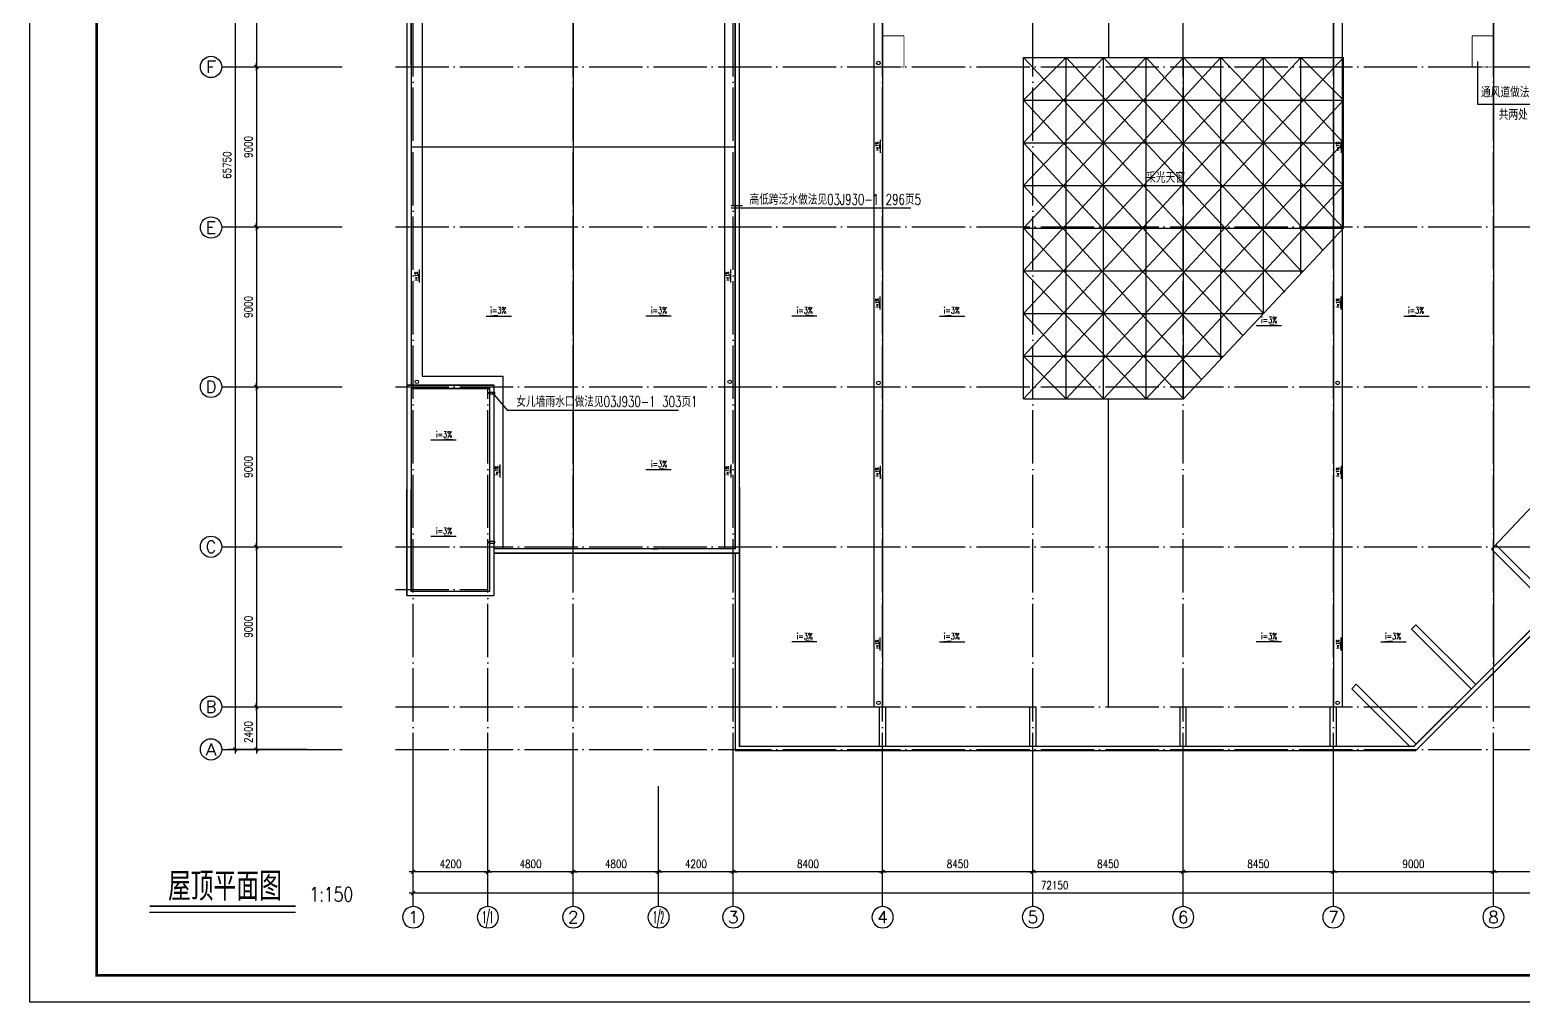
# Model space of a CAD drawing. Extents: x -55219 to 470149, y 494712 to 780039.
# Drawn here: x 343999 to 427972, y 494712 to 549424 of the extents above; entities that cross this region are included whole.
import ezdxf
from ezdxf.enums import TextEntityAlignment as Align

# ---------------------------------------------------------------- set-up
doc = ezdxf.new("R2010")
doc.units = 0
doc.header["$LTSCALE"] = 1500
doc.header["$MEASUREMENT"] = 0
doc.linetypes.add('DOTE', pattern=[2.42, 2, -0.2, 0.02, -0.2])
doc.layers.get('0').update_dxf_attribs({"linetype": 'CONTINUOUS'})
doc.layers.get('DEFPOINTS').update_dxf_attribs({"linetype": 'CONTINUOUS'})
for name, color, linetype in [('AXIS', 3, 'CONTINUOUS'), ('AXIS_TEXT', 7, 'CONTINUOUS'), ('DOTE', 1, 'DOTE'), ('LVTRY', 6, 'CONTINUOUS'), ('PUB_DIM', 3, 'CONTINUOUS'), ('PUB_TEXT', 7, 'CONTINUOUS'), ('PUB_TITLE', 4, 'CONTINUOUS'), ('PUB_WALL', 255, 'CONTINUOUS'), ('STAIR', 2, 'CONTINUOUS'), ('WALL', 255, 'CONTINUOUS'), ('WINDOW', 2, 'CONTINUOUS')]:
    doc.layers.add(name, color=color, linetype=linetype)
doc.styles.add('_HZTXT', font='txt.shx', dxfattribs={"width": 0.8, "bigfont": 'hztxt.shx'})
doc.styles.add('COMPLEX', font='COMPLEX')
doc.styles.add('DIM', font='TXT', dxfattribs={"width": 0.7, "bigfont": 'HZTXT'})
doc.styles.add('DIM_FONT', font='SIMPLEX.shx', dxfattribs={"width": 0.8})
doc.dimstyles.new('AXIS150', dxfattribs={"dimscale": 1.5, "dimtxt": 300, "dimasz": 1, "dimexe": 250, "dimexo": 300, "dimgap": 150, "dimtad": 1, "dimdec": 0, "dimzin": 0, "dimdsep": 46, "dimtxsty": 'DIM_FONT', "dimblk": '_DIMX', "dimcen": 0.09, "dimse1": 1, "dimse2": 1, "dimclrt": 7, "dimadec": 0, "dimazin": 0, "dimtfac": 1, "dimtdec": 0, "dimtix": 1, "dimtmove": 2, "dimatfit": 3, "dimldrblk": '_DIMX', "dimfxl": 1, "dimtolj": 1, "dimtzin": 0, "dimarcsym": 0})
doc.dimstyles.new('DIMN150', dxfattribs={"dimscale": 1.5, "dimtxt": 300, "dimasz": 1, "dimexe": 250, "dimexo": 300, "dimgap": 150, "dimtad": 1, "dimdec": 0, "dimzin": 0, "dimdsep": 46, "dimtxsty": 'DIM_FONT', "dimblk": '_DIMX', "dimcen": 0.09, "dimclrt": 7, "dimadec": 0, "dimazin": 0, "dimtfac": 1, "dimtdec": 0, "dimtix": 1, "dimtmove": 2, "dimatfit": 3, "dimldrblk": '_DIMX', "dimfxl": 1, "dimtolj": 1, "dimtzin": 0, "dimarcsym": 0})

# ---------------------------------------------------------------- blocks, each defined once
blk = doc.blocks.new('_DIMX')
blk.add_line((-150, 0), (150, 0))
at = {"const_width": 50}
blk.add_lwpolyline([(-70, -70), (70, 70)], dxfattribs=at)
blk = doc.blocks.new('*D841')
at = {"color": 0, "linetype": 'ByBlock'}
blk.add_line((379354, 502043), (374557, 502043), dxfattribs=at)
at = {"layer": 'DEFPOINTS', "color": 0, "linetype": 'ByBlock'}
for p in [(374555, 506873), (379355, 506873), (374555, 502043)]:
    blk.add_point(p, dxfattribs=at)
at = {"color": 0, "linetype": 'ByBlock', "xscale": 1.5, "yscale": 1.5, "zscale": 1.5, "rotation": 180}
blk.add_blockref('_DIMX', (374555, 502043), dxfattribs=at)
at = {"color": 0, "linetype": 'ByBlock', "xscale": 1.5, "yscale": 1.5, "zscale": 1.5}
blk.add_blockref('_DIMX', (379355, 502043), dxfattribs=at)
at = {"color": 7, "linetype": 'ByBlock', "insert": (376955, 502493), "char_height": 450, "attachment_point": 5, "style": 'DIM_FONT'}
blk.add_mtext('\\A1;4800', dxfattribs=at)
blk = doc.blocks.new('_AXISO')
blk.add_circle((0, 0), 0.5)
at = {"layer": 'AXIS_TEXT', "style": 'COMPLEX', "width": 1.041667}
blk.add_attdef('A', text='', height=0.56, dxfattribs=at).set_placement((-0.25, -0.28), (0.25, -0.28), align=Align.FIT)
blk = doc.blocks.new('*D839')
at = {"color": 0, "linetype": 'ByBlock'}
blk.add_line((356737, 520334), (356737, 511337), dxfattribs=at)
at = {"layer": 'DEFPOINTS', "color": 0, "linetype": 'ByBlock'}
for p in [(361569, 520335), (356737, 511335), (361569, 511335)]:
    blk.add_point(p, dxfattribs=at)
at = {"color": 0, "linetype": 'ByBlock', "xscale": 1.5, "yscale": 1.5, "zscale": 1.5}
for p, rotation in [((356737, 520335), 90), ((356737, 511335), 270)]:
    blk.add_blockref('_DIMX', p, dxfattribs=dict(at, rotation=rotation))
at = {"color": 7, "linetype": 'ByBlock', "insert": (356287, 515835), "char_height": 450, "attachment_point": 5, "rotation": 90, "style": 'DIM_FONT'}
blk.add_mtext('\\A1;9000', dxfattribs=at)
blk = doc.blocks.new('*D838')
at = {"color": 0, "linetype": 'ByBlock'}
blk.add_line((356737, 511334), (356737, 508937), dxfattribs=at)
at = {"layer": 'DEFPOINTS', "color": 0, "linetype": 'ByBlock'}
for p in [(361569, 511335), (356737, 508935), (361569, 508935)]:
    blk.add_point(p, dxfattribs=at)
at = {"color": 0, "linetype": 'ByBlock', "xscale": 1.5, "yscale": 1.5, "zscale": 1.5}
for p, rotation in [((356737, 511335), 90), ((356737, 508935), 270)]:
    blk.add_blockref('_DIMX', p, dxfattribs=dict(at, rotation=rotation))
at = {"color": 7, "linetype": 'ByBlock', "insert": (356287, 509910), "char_height": 450, "attachment_point": 5, "rotation": 90, "style": 'DIM_FONT'}
blk.add_mtext('\\A1;2400', dxfattribs=at)
blk = doc.blocks.new('*D837')
at = {"color": 0, "linetype": 'ByBlock'}
for p, q in [((359570, 574684), (355162, 574684)), ((355537, 574682), (355537, 508935)), ((359570, 508934), (355162, 508934))]:
    blk.add_line(p, q, dxfattribs=at)
at = {"layer": 'DEFPOINTS', "color": 0, "linetype": 'ByBlock'}
for p in [(360020, 574684), (355537, 508934), (360020, 508934)]:
    blk.add_point(p, dxfattribs=at)
at = {"color": 0, "linetype": 'ByBlock', "xscale": 1.5, "yscale": 1.5, "zscale": 1.5}
for p, rotation in [((355537, 574684), 90), ((355537, 508934), 270)]:
    blk.add_blockref('_DIMX', p, dxfattribs=dict(at, rotation=rotation))
at = {"color": 7, "linetype": 'ByBlock', "insert": (355087, 541809), "char_height": 450, "attachment_point": 5, "rotation": 90, "style": 'DIM_FONT'}
blk.add_mtext('\\A1;65750', dxfattribs=at)
blk = doc.blocks.new('*D836')
at = {"color": 0, "linetype": 'ByBlock'}
blk.add_line((356737, 529334), (356737, 520337), dxfattribs=at)
at = {"layer": 'DEFPOINTS', "color": 0, "linetype": 'ByBlock'}
for p in [(361569, 529335), (356737, 520335), (361569, 520335)]:
    blk.add_point(p, dxfattribs=at)
at = {"color": 0, "linetype": 'ByBlock', "xscale": 1.5, "yscale": 1.5, "zscale": 1.5}
for p, rotation in [((356737, 529335), 90), ((356737, 520335), 270)]:
    blk.add_blockref('_DIMX', p, dxfattribs=dict(at, rotation=rotation))
at = {"color": 7, "linetype": 'ByBlock', "insert": (356287, 524835), "char_height": 450, "attachment_point": 5, "rotation": 90, "style": 'DIM_FONT'}
blk.add_mtext('\\A1;9000', dxfattribs=at)
blk = doc.blocks.new('*D835')
at = {"color": 0, "linetype": 'ByBlock'}
blk.add_line((356737, 538334), (356737, 529337), dxfattribs=at)
at = {"layer": 'DEFPOINTS', "color": 0, "linetype": 'ByBlock'}
for p in [(361569, 538335), (356737, 529335), (361569, 529335)]:
    blk.add_point(p, dxfattribs=at)
at = {"color": 0, "linetype": 'ByBlock', "xscale": 1.5, "yscale": 1.5, "zscale": 1.5}
for p, rotation in [((356737, 538335), 90), ((356737, 529335), 270)]:
    blk.add_blockref('_DIMX', p, dxfattribs=dict(at, rotation=rotation))
at = {"color": 7, "linetype": 'ByBlock', "insert": (356287, 533835), "char_height": 450, "attachment_point": 5, "rotation": 90, "style": 'DIM_FONT'}
blk.add_mtext('\\A1;9000', dxfattribs=at)
blk = doc.blocks.new('*D834')
at = {"color": 0, "linetype": 'ByBlock'}
blk.add_line((356737, 547334), (356737, 538337), dxfattribs=at)
at = {"layer": 'DEFPOINTS', "color": 0, "linetype": 'ByBlock'}
for p in [(361569, 547335), (356737, 538335), (361569, 538335)]:
    blk.add_point(p, dxfattribs=at)
at = {"color": 0, "linetype": 'ByBlock', "xscale": 1.5, "yscale": 1.5, "zscale": 1.5}
for p, rotation in [((356737, 547335), 90), ((356737, 538335), 270)]:
    blk.add_blockref('_DIMX', p, dxfattribs=dict(at, rotation=rotation))
at = {"color": 7, "linetype": 'ByBlock', "insert": (356287, 542835), "char_height": 450, "attachment_point": 5, "rotation": 90, "style": 'DIM_FONT'}
blk.add_mtext('\\A1;9000', dxfattribs=at)
blk = doc.blocks.new('*D833')
at = {"color": 0, "linetype": 'ByBlock'}
blk.add_line((356737, 556334), (356737, 547337), dxfattribs=at)
at = {"layer": 'DEFPOINTS', "color": 0, "linetype": 'ByBlock'}
for p in [(361569, 556335), (356737, 547335), (361569, 547335)]:
    blk.add_point(p, dxfattribs=at)
at = {"color": 0, "linetype": 'ByBlock', "xscale": 1.5, "yscale": 1.5, "zscale": 1.5}
for p, rotation in [((356737, 556335), 90), ((356737, 547335), 270)]:
    blk.add_blockref('_DIMX', p, dxfattribs=dict(at, rotation=rotation))
at = {"color": 7, "linetype": 'ByBlock', "insert": (356287, 551835), "char_height": 450, "attachment_point": 5, "rotation": 90, "style": 'DIM_FONT'}
blk.add_mtext('\\A1;9000', dxfattribs=at)
blk = doc.blocks.new('*D829')
at = {"color": 0, "linetype": 'ByBlock'}
blk.add_line((437703, 500843), (365557, 500843), dxfattribs=at)
at = {"layer": 'DEFPOINTS', "color": 0, "linetype": 'ByBlock'}
for p in [(365555, 506873), (437705, 506873), (365555, 500843)]:
    blk.add_point(p, dxfattribs=at)
at = {"color": 0, "linetype": 'ByBlock', "xscale": 1.5, "yscale": 1.5, "zscale": 1.5}
for p, rotation in [((365555, 500843), 179.9999999999999), ((437705, 500843), 359.9999999999999)]:
    blk.add_blockref('_DIMX', p, dxfattribs=dict(at, rotation=rotation))
at = {"color": 7, "linetype": 'ByBlock', "insert": (401630, 501293), "char_height": 450, "attachment_point": 5, "style": 'DIM_FONT'}
blk.add_mtext('\\A1;72150', dxfattribs=at)
blk = doc.blocks.new('*D827')
at = {"color": 0, "linetype": 'ByBlock'}
blk.add_line((383554, 502043), (379357, 502043), dxfattribs=at)
at = {"layer": 'DEFPOINTS', "color": 0, "linetype": 'ByBlock'}
for p in [(379355, 506873), (383555, 506873), (379355, 502043)]:
    blk.add_point(p, dxfattribs=at)
at = {"color": 0, "linetype": 'ByBlock', "xscale": 1.5, "yscale": 1.5, "zscale": 1.5, "rotation": 180}
blk.add_blockref('_DIMX', (379355, 502043), dxfattribs=at)
at = {"color": 0, "linetype": 'ByBlock', "xscale": 1.5, "yscale": 1.5, "zscale": 1.5}
blk.add_blockref('_DIMX', (383555, 502043), dxfattribs=at)
at = {"color": 7, "linetype": 'ByBlock', "insert": (381455, 502493), "char_height": 450, "attachment_point": 5, "style": 'DIM_FONT'}
blk.add_mtext('\\A1;4200', dxfattribs=at)
blk = doc.blocks.new('*D826')
at = {"color": 0, "linetype": 'ByBlock'}
blk.add_line((374554, 502043), (369757, 502043), dxfattribs=at)
at = {"layer": 'DEFPOINTS', "color": 0, "linetype": 'ByBlock'}
for p in [(369755, 506873), (374555, 506873), (369755, 502043)]:
    blk.add_point(p, dxfattribs=at)
at = {"color": 0, "linetype": 'ByBlock', "xscale": 1.5, "yscale": 1.5, "zscale": 1.5, "rotation": 180}
blk.add_blockref('_DIMX', (369755, 502043), dxfattribs=at)
at = {"color": 0, "linetype": 'ByBlock', "xscale": 1.5, "yscale": 1.5, "zscale": 1.5}
blk.add_blockref('_DIMX', (374555, 502043), dxfattribs=at)
at = {"color": 7, "linetype": 'ByBlock', "insert": (372155, 502493), "char_height": 450, "attachment_point": 5, "style": 'DIM_FONT'}
blk.add_mtext('\\A1;4800', dxfattribs=at)
blk = doc.blocks.new('*D825')
at = {"color": 0, "linetype": 'ByBlock'}
blk.add_line((369754, 502043), (365557, 502043), dxfattribs=at)
at = {"layer": 'DEFPOINTS', "color": 0, "linetype": 'ByBlock'}
for p in [(365555, 506873), (369755, 506873), (365555, 502043)]:
    blk.add_point(p, dxfattribs=at)
at = {"color": 0, "linetype": 'ByBlock', "xscale": 1.5, "yscale": 1.5, "zscale": 1.5, "rotation": 180}
blk.add_blockref('_DIMX', (365555, 502043), dxfattribs=at)
at = {"color": 0, "linetype": 'ByBlock', "xscale": 1.5, "yscale": 1.5, "zscale": 1.5}
blk.add_blockref('_DIMX', (369755, 502043), dxfattribs=at)
at = {"color": 7, "linetype": 'ByBlock', "insert": (367655, 502493), "char_height": 450, "attachment_point": 5, "style": 'DIM_FONT'}
blk.add_mtext('\\A1;4200', dxfattribs=at)
blk = doc.blocks.new('*D824')
at = {"color": 0, "linetype": 'ByBlock'}
blk.add_line((435304, 502043), (426307, 502043), dxfattribs=at)
at = {"layer": 'DEFPOINTS', "color": 0, "linetype": 'ByBlock'}
for p in [(426305, 506873), (435305, 506873), (426305, 502043)]:
    blk.add_point(p, dxfattribs=at)
at = {"color": 0, "linetype": 'ByBlock', "xscale": 1.5, "yscale": 1.5, "zscale": 1.5, "rotation": 180.0000000000004}
blk.add_blockref('_DIMX', (426305, 502043), dxfattribs=at)
at = {"color": 0, "linetype": 'ByBlock', "xscale": 1.5, "yscale": 1.5, "zscale": 1.5}
blk.add_blockref('_DIMX', (435305, 502043), dxfattribs=at)
at = {"color": 7, "linetype": 'ByBlock', "insert": (430805, 502493), "char_height": 450, "attachment_point": 5, "style": 'DIM_FONT'}
blk.add_mtext('\\A1;9000', dxfattribs=at)
blk = doc.blocks.new('*D823')
at = {"color": 0, "linetype": 'ByBlock'}
blk.add_line((391954, 502043), (383557, 502043), dxfattribs=at)
at = {"layer": 'DEFPOINTS', "color": 0, "linetype": 'ByBlock'}
for p in [(383555, 506873), (391955, 506873), (383555, 502043)]:
    blk.add_point(p, dxfattribs=at)
at = {"color": 0, "linetype": 'ByBlock', "xscale": 1.5, "yscale": 1.5, "zscale": 1.5, "rotation": 180}
blk.add_blockref('_DIMX', (383555, 502043), dxfattribs=at)
at = {"color": 0, "linetype": 'ByBlock', "xscale": 1.5, "yscale": 1.5, "zscale": 1.5}
blk.add_blockref('_DIMX', (391955, 502043), dxfattribs=at)
at = {"color": 7, "linetype": 'ByBlock', "insert": (387755, 502493), "char_height": 450, "attachment_point": 5, "style": 'DIM_FONT'}
blk.add_mtext('\\A1;8400', dxfattribs=at)
blk = doc.blocks.new('*D822')
at = {"color": 0, "linetype": 'ByBlock'}
blk.add_line((426304, 502043), (417307, 502043), dxfattribs=at)
at = {"layer": 'DEFPOINTS', "color": 0, "linetype": 'ByBlock'}
for p in [(417305, 506873), (426305, 506873), (417305, 502043)]:
    blk.add_point(p, dxfattribs=at)
at = {"color": 0, "linetype": 'ByBlock', "xscale": 1.5, "yscale": 1.5, "zscale": 1.5}
for p, rotation in [((417305, 502043), 179.9999999999996), ((426305, 502043), 359.9999999999996)]:
    blk.add_blockref('_DIMX', p, dxfattribs=dict(at, rotation=rotation))
at = {"color": 7, "linetype": 'ByBlock', "insert": (421805, 502493), "char_height": 450, "attachment_point": 5, "style": 'DIM_FONT'}
blk.add_mtext('\\A1;9000', dxfattribs=at)
blk = doc.blocks.new('*D821')
at = {"color": 0, "linetype": 'ByBlock'}
blk.add_line((417304, 502043), (408857, 502043), dxfattribs=at)
at = {"layer": 'DEFPOINTS', "color": 0, "linetype": 'ByBlock'}
for p in [(408855, 506873), (417305, 506873), (408855, 502043)]:
    blk.add_point(p, dxfattribs=at)
at = {"color": 0, "linetype": 'ByBlock', "xscale": 1.5, "yscale": 1.5, "zscale": 1.5, "rotation": 180}
blk.add_blockref('_DIMX', (408855, 502043), dxfattribs=at)
at = {"color": 0, "linetype": 'ByBlock', "xscale": 1.5, "yscale": 1.5, "zscale": 1.5}
blk.add_blockref('_DIMX', (417305, 502043), dxfattribs=at)
at = {"color": 7, "linetype": 'ByBlock', "insert": (413080, 502493), "char_height": 450, "attachment_point": 5, "style": 'DIM_FONT'}
blk.add_mtext('\\A1;8450', dxfattribs=at)
blk = doc.blocks.new('*D820')
at = {"color": 0, "linetype": 'ByBlock'}
blk.add_line((408854, 502043), (400407, 502043), dxfattribs=at)
at = {"layer": 'DEFPOINTS', "color": 0, "linetype": 'ByBlock'}
for p in [(400405, 506873), (408855, 506873), (400405, 502043)]:
    blk.add_point(p, dxfattribs=at)
at = {"color": 0, "linetype": 'ByBlock', "xscale": 1.5, "yscale": 1.5, "zscale": 1.5}
for p, rotation in [((400405, 502043), 179.9999999999996), ((408855, 502043), 359.9999999999996)]:
    blk.add_blockref('_DIMX', p, dxfattribs=dict(at, rotation=rotation))
at = {"color": 7, "linetype": 'ByBlock', "insert": (404630, 502493), "char_height": 450, "attachment_point": 5, "style": 'DIM_FONT'}
blk.add_mtext('\\A1;8450', dxfattribs=at)
blk = doc.blocks.new('*D819')
at = {"color": 0, "linetype": 'ByBlock'}
blk.add_line((400404, 502043), (391957, 502043), dxfattribs=at)
at = {"layer": 'DEFPOINTS', "color": 0, "linetype": 'ByBlock'}
for p in [(391955, 506873), (400405, 506873), (391955, 502043)]:
    blk.add_point(p, dxfattribs=at)
at = {"color": 0, "linetype": 'ByBlock', "xscale": 1.5, "yscale": 1.5, "zscale": 1.5, "rotation": 180.0000000000008}
blk.add_blockref('_DIMX', (391955, 502043), dxfattribs=at)
at = {"color": 0, "linetype": 'ByBlock', "xscale": 1.5, "yscale": 1.5, "zscale": 1.5}
blk.add_blockref('_DIMX', (400405, 502043), dxfattribs=at)
at = {"color": 7, "linetype": 'ByBlock', "insert": (396180, 502493), "char_height": 450, "attachment_point": 5, "style": 'DIM_FONT'}
blk.add_mtext('\\A1;8450', dxfattribs=at)
blk = doc.blocks.new('A$C0793538E')
for q in [(55, 1420), (0, 655)]:
    blk.add_line((55, 0), q)
blk = doc.blocks.new('A$C5ECE24F6')
at = {"xscale": -1, "rotation": 89.99999999999999}
blk.add_blockref('A$C0793538E', (1420, 55), dxfattribs=at)
at = {"color": 0, "linetype": 'ByBlock', "insert": (733, 319), "char_height": 350, "attachment_point": 5, "style": 'DIM'}
blk.add_mtext('i=3%', dxfattribs=at)

msp = doc.modelspace()

# ---------------------------------------------------------------- linework, layer by layer
for p, q in [((391824.8, 543202.8), (391768.5, 542752.3)), ((391824.8, 543231), (391824.8, 542498.9)), ((417733.5, 543202.8), (417677.2, 542752.3)), ((417733.5, 543231), (417733.5, 542498.9)), ((365907, 535200), (365907, 535932.2)), ((383409.2, 535200), (383409.2, 535932.2)), ((365907, 535228.2), (365850.6, 535678.7)), ((383409.2, 535228.2), (383352.9, 535678.7)), ((391824.8, 533711), (391768.5, 534161.5)), ((391824.8, 533682.8), (391824.8, 534414.9)), ((417733.5, 533711), (417677.2, 534161.5)), ((417733.5, 533682.8), (417733.5, 534414.9)), ((369822.5, 529033), (370147.8, 529033)), ((369822.5, 528933.1), (370147.9, 528933.1)), ((370435.3, 524940.3), (370379, 524489.8)), ((370435.3, 524968.5), (370435.3, 524236.4)), ((383409.2, 524940.3), (383352.9, 524489.8)), ((383409.2, 524968.5), (383409.2, 524236.4)), ((391824.8, 524864.5), (391768.5, 524413.9)), ((391824.8, 524892.6), (391824.8, 524160.5)), ((417733.5, 524864.5), (417677.2, 524413.9)), ((417733.5, 524892.6), (417733.5, 524160.5)), ((369822.5, 520643), (370147.8, 520643)), ((369822.5, 520543.1), (370147.9, 520543.1)), ((391824.8, 514519.9), (391768.5, 514970.4)), ((391824.8, 514491.7), (391824.8, 515223.8)), ((417733.5, 514519.9), (417677.2, 514970.4)), ((417733.5, 514491.7), (417733.5, 515223.8))]:
    msp.add_line(p, q)
at = {"layer": 'AXIS'}
for p, q in [((354786.6, 547335.2), (361568.9, 547335.2)), ((354786.6, 538335.2), (361568.9, 538335.2)), ((354786.6, 529335.2), (361568.9, 529335.2)), ((354786.6, 520335.2), (361568.9, 520335.2)), ((354786.6, 511335.2), (361568.9, 511335.2)), ((354786.6, 508935.2), (361568.9, 508935.2)), ((365555.2, 500093.2), (365555.2, 506873.2)), ((369755.2, 500093.2), (369755.2, 506873.2)), ((374555.2, 500093.2), (374555.2, 506873.2)), ((379355.2, 500093.2), (379355.2, 506873.2)), ((383555.2, 500093.2), (383555.2, 506873.2)), ((391955.2, 500093.2), (391955.2, 506873.2)), ((400405.2, 500093.2), (400405.2, 506873.2)), ((408855.2, 500093.2), (408855.2, 506873.2)), ((417305.2, 500093.2), (417305.2, 506873.2)), ((426305.2, 500093.2), (426305.2, 506873.2))]:
    msp.add_line(p, q, dxfattribs=at)
at = {"layer": 'DOTE'}
for p, q in [((365555.2, 506873.2), (365555.2, 575435.9)), ((374555.2, 506873.2), (374555.2, 575435.9)), ((383555.2, 506873.2), (383555.2, 575435.9)), ((391955.2, 506873.2), (391955.2, 575435.9)), ((400405.2, 506873.2), (400405.2, 575435.9)), ((408855.2, 506873.2), (408855.2, 575435.9)), ((417305.2, 506873.2), (417305.2, 575435.9)), ((426305.2, 506873.2), (426305.2, 575435.9)), ((364555.2, 547335.2), (444227.5, 547335.2)), ((364555.2, 538335.2), (444227.5, 538335.2)), ((364555.2, 529335.2), (383655.2, 529335.2)), ((364555.2, 529335.2), (444227.5, 529335.2)), ((369755.2, 506873.2), (369755.2, 529234.7)), ((364555.2, 520335.2), (436905.2, 520335.2)), ((364555.2, 520335.2), (436905.2, 520335.2)), ((364555.2, 517935.2), (369755.2, 517935.2)), ((364555.2, 511335.2), (436905.2, 511335.2)), ((364555.2, 508935.2), (436905.2, 508935.2))]:
    msp.add_line(p, q, dxfattribs=at)
at = {"layer": 'LVTRY'}
for p, q in [((366055.2, 573834.7), (366055.2, 529935.7)), ((374555, 565335.2), (374555, 520225.2)), ((383054.7, 556835.2), (383054.7, 520225.2)), ((391455.2, 555985.2), (391455.2, 511335.2)), ((391955.2, 555985.2), (391955.2, 511335.2)), ((404655.2, 555985.2), (404655.2, 547867.2)), ((417305.2, 555985.2), (417305.2, 511335.2)), ((417805.2, 555985.2), (417805.2, 511335.2)), ((426305.2, 555985.2), (426305.2, 520309.6)), ((391955.7, 549084.7), (391955.2, 549084.2)), ((425106.2, 549084.7), (425105.7, 549084.2)), ((413373.2, 533467.2), (399873.2, 547867.2)), ((399873.2, 547867.2), (413373.2, 533467.2)), ((399873.2, 545467.2), (402273.2, 547867.2)), ((404373.2, 547867.2), (399873.2, 543067.2)), ((399873.2, 540667.2), (406773.2, 547867.2)), ((408873.2, 547867.2), (399873.2, 538267.2)), ((399873.2, 535867.2), (410973.2, 547867.2)), ((417873.2, 547867.2), (399873.2, 528667.2)), ((413373.2, 547867.2), (399873.2, 533467.2)), ((399873.2, 531067.2), (415473.2, 547867.2)), ((399873.2, 528667.2), (399873.2, 547867.2)), ((399873.2, 547867.2), (417873.2, 547867.2)), ((402273.2, 547867.2), (414573.2, 534667.2)), ((402273.2, 528667.2), (402273.2, 547867.2)), ((415547.7, 535786.6), (404373.2, 547867.2)), ((404373.2, 528667.2), (404373.2, 547867.2)), ((406773.2, 547867.2), (416710.3, 537026.7)), ((406773.2, 528667.2), (406773.2, 547867.2)), ((417873.2, 538267.2), (408873.2, 547867.2)), ((408873.2, 528667.2), (408873.2, 547867.2)), ((410973.2, 547867.2), (417873.2, 540667.2)), ((410973.2, 530907.2), (410973.2, 547867.2)), ((413373.2, 547867.2), (417873.2, 543067.2)), ((413373.2, 533467.2), (413373.2, 547867.2)), ((415473.2, 547867.2), (417873.2, 545467.2)), ((415473.2, 535707.2), (415473.2, 547867.2)), ((417873.2, 538267.2), (417873.2, 547867.2)), ((425411.4, 547647.8), (425411.4, 545247.1)), ((399873.2, 545467.2), (412173.2, 532267.2)), ((412210.6, 532227.1), (399873.2, 545467.2)), ((399873.2, 545467.2), (417873.2, 545467.2)), ((402273.2, 528667.2), (417873.2, 545467.2)), ((425411.4, 545247.1), (434246, 545247.1)), ((365445.2, 542835.2), (383665.2, 542835.2)), ((411047.7, 530986.6), (399873.2, 543067.2)), ((399873.2, 543067.2), (417873.2, 543067.2)), ((417873.2, 543067.2), (404373.2, 528667.2)), ((399873.2, 540667.2), (409884.5, 529745.8)), ((399873.2, 540667.2), (417873.2, 540667.2)), ((406773.2, 528667.2), (417873.2, 540667.2)), ((383427.7, 539542.2), (384076.2, 539542.2)), ((383429.2, 539403.1), (393534.8, 539403.1)), ((408873.2, 528667.2), (399873.2, 538267.2)), ((399873.2, 538267.2), (417873.2, 538267.2)), ((417873.2, 538267.2), (408873.2, 528667.2)), ((399873.2, 535867.2), (406773.2, 528667.2)), ((399873.2, 535867.2), (415623.2, 535867.2)), ((399873.2, 533467.2), (404373.2, 528667.2)), ((399873.2, 533467.2), (413373.2, 533467.2)), ((399873.2, 531067.2), (402273.2, 528667.2)), ((399873.2, 531067.2), (411123.2, 531067.2)), ((366055.2, 529935.7), (366055.7, 529935.2)), ((366055.7, 529935.2), (370604.7, 529935.2)), ((370604.7, 529935.2), (370604.7, 520225.2)), ((434805.2, 529335.2), (426330.8, 520335.2)), ((370007.3, 528991.6), (370844.6, 528027.4)), ((399873.2, 528667.2), (408873.2, 528667.2)), ((404655.2, 511335.2), (404655.2, 528686.4)), ((370844.6, 528027.4), (380468.3, 528027.4)), ((426441.6, 520446), (426194.1, 520198.5)), ((426194.1, 520198.5), (429558.7, 516834)), ((426305.2, 520087.4), (426305.2, 513580.5)), ((426441.6, 520446), (429806.2, 517081.4)), ((421694.1, 515698.5), (421941.6, 515946)), ((421694.1, 515698.5), (425058.7, 512333.9)), ((421941.6, 515946), (425306.2, 512581.4)), ((418591.7, 512596.1), (418344.2, 512348.6)), ((418344.2, 512348.6), (421585.4, 509107.4)), ((418591.7, 512596.1), (421956.3, 509231.5)), ((391780.2, 509107.4), (391780.2, 511335.2)), ((391780.2, 511335.2), (392130.2, 511335.2)), ((392130.2, 509107.4), (392130.2, 511335.2)), ((400230.2, 509107.4), (400230.2, 511335.2)), ((400230.2, 511335.2), (400580.2, 511335.2)), ((400580.2, 509107.4), (400580.2, 511335.2)), ((408680.2, 509107.4), (408680.2, 511335.2)), ((408680.2, 511335.2), (409030.2, 511335.2)), ((409030.2, 509107.4), (409030.2, 511335.2)), ((417130.2, 509107.4), (417130.2, 511335.2)), ((417130.2, 511335.2), (417480.2, 511335.2)), ((417480.2, 509107.4), (417480.2, 511335.2)), ((350726.4, 499775.5), (358935.5, 499775.5))]:
    msp.add_line(p, q, dxfattribs=at)
for points, const_width in [([(391955.2, 549084.2), (391955.2, 547335.7)], 50), ([(393154.7, 549084.7), (391955.7, 549084.7)], 50), ([(393154.2, 549084.2), (393154.2, 547335.7)], 50), ([(425105.7, 549084.2), (425105.7, 547335.7)], 50), ([(426305.2, 549084.7), (425106.2, 549084.7)], 50), ([(426304.7, 549084.2), (426304.7, 547335.7)], 50), ([(393154.7, 547335.7), (391955.7, 547335.7)], 50), ([(426305.2, 547335.7), (425106.2, 547335.7)], 50), ([(350733.7, 500114.7), (358944.8, 500114.7)], 100)]:
    msp.add_lwpolyline(points, dxfattribs=dict(at, const_width=const_width))
for centre in [(391717.8, 547556.9), (365760.3, 529617.4), (383353.9, 529617.4), (391717.8, 529556.9), (417542.4, 529556.9), (391717.8, 511556.9), (417542.4, 511556.9)]:
    msp.add_circle(centre, 100, dxfattribs=at)
at = {"layer": 'PUB_TITLE'}
msp.add_lwpolyline([(343999.3, 494711.6), (343999.3, 583811.6), (470149.3, 583811.6), (470149.3, 494711.6)], close=True, dxfattribs=at)
at = {"layer": 'PUB_TITLE', "const_width": 150}
msp.add_lwpolyline([(347749.3, 496211.6), (468649.3, 496211.6), (468649.3, 582311.6), (347749.3, 582311.6)], close=True, dxfattribs=at)
at = {"layer": 'PUB_WALL', "const_width": 75}
for points in [[(416355.2, 555985.2), (417405.2, 555985.2), (426654.7, 555985.2), (426655.2, 555985.7), (426655.2, 560935.2), (426655.2, 574685.2), (417205.2, 574685.2), (408955.2, 574685.2), (365205.7, 574685.2), (365205.2, 574684.7), (365205.2, 565435.2), (365205.2, 523563.3), (365205.2, 517585.7)], [(365445.2, 529435.2), (365445.2, 547435.2), (365445.2, 556435.2), (365445.2, 574445.2), (426415.2, 574445.2), (426415.2, 565435.2), (426415.2, 556225.7), (426414.7, 556225.2), (383665.7, 556225.2), (383665.2, 556224.7), (383665.2, 547435.2), (383665.2, 520225.2), (379305.2, 520225.2), (370105.2, 520225.2)], [(426655.2, 565835.2), (437773, 565835.2), (437773, 524709.3), (437772.6, 524708.5), (421931.9, 508867.8), (421931.1, 508867.4), (383665.7, 508867.4), (383665.7, 508867.4)], [(387855.2, 555985.2), (383905.2, 555985.2), (383905.2, 523685.2), (383905.2, 519985.2), (383905.2, 509107.9), (383905.7, 509107.4), (421831.7, 509107.4), (421832.5, 509107.8), (437532.6, 524807.9), (437533, 524808.7), (437533, 565594.7), (437532.5, 565595.2), (426655.2, 565595.2)], [(365205.2, 529435.2), (370104.7, 529435.2)], [(370105.2, 517585.7), (370105.2, 529434.7)], [(369865.2, 520224.7), (369865.7, 520225.2)], [(370105.2, 519984.7), (370105.7, 519985.2), (383905.2, 519985.2)], [(379005.2, 520225.2), (379305.2, 520225.2)], [(383665.2, 519985.2), (383665.2, 508867.4)], [(365205.7, 517585.2), (370104.7, 517585.2)], [(421831.7, 509107.4), (421832.5, 509107.8)]]:
    msp.add_lwpolyline(points, dxfattribs=at)
msp.add_lwpolyline([(369865.2, 529235.2), (365445.2, 529235.2), (365445.2, 523563.3), (365445.2, 517825.2), (369865.2, 517825.2)], close=True, dxfattribs=at)
at = {"layer": 'STAIR'}
msp.add_line((365665.2, 520335.2), (367595.2, 520335.2), dxfattribs=at)
at = {"layer": 'WALL'}
for p, q in [((365205.2, 565435.2), (365205.2, 523563.3)), ((365445.2, 547435.2), (365445.2, 556435.2)), ((383665.2, 547435.2), (383665.2, 556224.7)), ((383905.2, 523685.2), (383905.2, 555985.2)), ((365445.2, 547435.2), (365445.2, 529435.2)), ((383665.2, 520225.2), (383665.2, 547435.2)), ((365205.2, 529435.2), (370104.7, 529435.2)), ((365445.2, 529235.2), (365445.2, 523563.3)), ((369865.2, 529235.2), (365445.2, 529235.2)), ((369865.2, 517825.2), (369865.2, 529235.2)), ((370105.2, 517585.7), (370105.2, 529434.7)), ((421832.5, 509107.8), (437532.6, 524807.9)), ((421931.9, 508867.8), (437772.6, 524708.5)), ((365205.2, 517585.7), (365205.2, 523563.3)), ((365445.2, 517825.2), (365445.2, 523563.3)), ((383905.2, 523685.2), (383905.2, 519985.2)), ((369865.2, 520224.7), (369865.7, 520225.2)), ((379305.2, 520225.2), (370105.2, 520225.2)), ((370105.2, 519984.7), (370105.7, 519985.2)), ((370105.7, 519985.2), (383905.2, 519985.2)), ((379005.2, 520225.2), (379305.2, 520225.2)), ((383665.2, 520225.2), (379305.2, 520225.2)), ((383665.2, 519985.2), (383665.2, 508867.4)), ((383905.2, 519985.2), (383905.2, 509107.9)), ((365205.7, 517585.2), (370104.7, 517585.2)), ((369865.2, 517825.2), (365445.2, 517825.2)), ((383905.2, 509107.9), (383905.7, 509107.4)), ((383905.7, 509107.4), (421831.7, 509107.4)), ((421831.7, 509107.4), (421832.5, 509107.8)), ((421831.7, 509107.4), (421832.5, 509107.8)), ((383665.7, 508867.4), (383665.7, 508867.4)), ((383665.7, 508867.4), (421931.1, 508867.4)), ((421931.9, 508867.8), (421931.1, 508867.4))]:
    msp.add_line(p, q, dxfattribs=at)
at = {"layer": 'WINDOW', "color": 0, "ltscale": 100}
for p, q in [((369822.5, 528933.1), (369822.5, 529033)), ((370147.9, 528933.1), (370147.9, 529033)), ((369822.5, 520543.1), (369822.5, 520643)), ((370147.9, 520543.1), (370147.9, 520643))]:
    msp.add_line(p, q, dxfattribs=at)

# ---------------------------------------------------------------- block references
at = {"rotation": 270}
for p in [(369661.5, 533374.4), (395155, 533374.4), (421267.6, 533374.4), (395155, 515039.6), (419973.9, 515039.6)]:
    msp.add_blockref('A$C0793538E', p, dxfattribs=at)
at = {"xscale": -1, "rotation": 89.99999999999999}
for p in [(380067, 533374.4), (388262.8, 533374.4), (414375.4, 532830), (388262.8, 515039.6), (414375.4, 515039.6)]:
    msp.add_blockref('A$C0793538E', p, dxfattribs=at)
at = {"layer": 'AXIS'}
ref = msp.add_blockref('_AXISO', (354186.6, 547335.2), dxfattribs=dict(at, xscale=1200, yscale=1200, zscale=1200))
ref.add_attrib('A', 'F', dxfattribs={"layer": 'AXIS_TEXT', "height": 672, "style": 'COMPLEX', "width": 1.171875}).set_placement((353886.6, 546999.2), (354486.6, 546999.2), align=Align.FIT)
ref = msp.add_blockref('_AXISO', (354187.9, 538302.2), dxfattribs=dict(at, xscale=1200, yscale=1200, zscale=1200))
ref.add_attrib('A', 'E', dxfattribs={"layer": 'AXIS_TEXT', "height": 672, "style": 'COMPLEX', "width": 1.171875}).set_placement((353887.9, 537966.2), (354487.9, 537966.2), align=Align.FIT)
ref = msp.add_blockref('_AXISO', (354186.6, 529335.2), dxfattribs=dict(at, xscale=1200, yscale=1200, zscale=1200))
ref.add_attrib('A', 'D', dxfattribs={"layer": 'AXIS_TEXT', "height": 672, "style": 'COMPLEX', "width": 1.102941}).set_placement((353886.6, 528999.2), (354486.6, 528999.2), align=Align.FIT)
ref = msp.add_blockref('_AXISO', (354186.6, 520335.2), dxfattribs=dict(at, xscale=1200, yscale=1200, zscale=1200))
ref.add_attrib('A', 'C', dxfattribs={"layer": 'AXIS_TEXT', "height": 672, "style": 'COMPLEX', "width": 1.25}).set_placement((353886.6, 519999.2), (354486.6, 519999.2), align=Align.FIT)
ref = msp.add_blockref('_AXISO', (354186.6, 511335.2), dxfattribs=dict(at, xscale=1200, yscale=1200, zscale=1200))
ref.add_attrib('A', 'B', dxfattribs={"layer": 'AXIS_TEXT', "height": 672, "style": 'COMPLEX', "width": 1.102941}).set_placement((353886.6, 510999.2), (354486.6, 510999.2), align=Align.FIT)
at = {"layer": 'AXIS', "xscale": 1200, "yscale": 1200, "zscale": 1200}
msp.add_blockref('_AXISO', (354186.6, 508935.2), dxfattribs=at).add_auto_attribs({'A': 'A'})
at = {"layer": 'AXIS'}
ref = msp.add_blockref('_AXISO', (365555.2, 499493.2), dxfattribs=dict(at, xscale=-1200, yscale=1200, zscale=1200, rotation=180))
ref.add_attrib('A', '1', dxfattribs={"layer": 'AXIS_TEXT', "height": 672, "style": 'COMPLEX', "width": 2.083333}).set_placement((365255.2, 499157.2), (365855.2, 499157.2), align=Align.FIT)
ref = msp.add_blockref('_AXISO', (369755.2, 499493.2), dxfattribs=dict(at, xscale=-1200, yscale=1200, zscale=1200, rotation=180))
ref.add_attrib('A', '1/1', dxfattribs={"layer": 'AXIS_TEXT', "height": 672, "style": 'COMPLEX', "width": 0.407609}).set_placement((369455.2, 499157.2), (370055.2, 499157.2), align=Align.FIT)
ref = msp.add_blockref('_AXISO', (374555.2, 499493.2), dxfattribs=dict(at, xscale=-1200, yscale=1200, zscale=1200, rotation=180))
ref.add_attrib('A', '2', dxfattribs={"layer": 'AXIS_TEXT', "height": 672, "style": 'COMPLEX', "width": 1.339286}).set_placement((374255.2, 499157.2), (374855.2, 499157.2), align=Align.FIT)
ref = msp.add_blockref('_AXISO', (379355.2, 499493.2), dxfattribs=dict(at, xscale=-1200, yscale=1200, zscale=1200, rotation=180))
ref.add_attrib('A', '1/2', dxfattribs={"layer": 'AXIS_TEXT', "height": 672, "style": 'COMPLEX', "width": 0.367647}).set_placement((379055.2, 499157.2), (379655.2, 499157.2), align=Align.FIT)
ref = msp.add_blockref('_AXISO', (383555.2, 499493.2), dxfattribs=dict(at, xscale=-1200, yscale=1200, zscale=1200, rotation=180))
ref.add_attrib('A', '3', dxfattribs={"layer": 'AXIS_TEXT', "height": 672, "style": 'COMPLEX', "width": 1.339286}).set_placement((383255.2, 499157.2), (383855.2, 499157.2), align=Align.FIT)
ref = msp.add_blockref('_AXISO', (391955.2, 499493.2), dxfattribs=dict(at, xscale=-1200, yscale=1200, zscale=1200, rotation=180))
ref.add_attrib('A', '4', dxfattribs={"layer": 'AXIS_TEXT', "height": 672, "style": 'COMPLEX', "width": 1.171875}).set_placement((391655.2, 499157.2), (392255.2, 499157.2), align=Align.FIT)
ref = msp.add_blockref('_AXISO', (400405.2, 499493.2), dxfattribs=dict(at, xscale=-1200, yscale=1200, zscale=1200, rotation=180))
ref.add_attrib('A', '5', dxfattribs={"layer": 'AXIS_TEXT', "height": 672, "rotation": 360, "style": 'COMPLEX', "width": 1.339286}).set_placement((400105.2, 499157.2), (400705.2, 499157.2), align=Align.FIT)
ref = msp.add_blockref('_AXISO', (408855.2, 499493.2), dxfattribs=dict(at, xscale=-1200, yscale=1200, zscale=1200, rotation=180))
ref.add_attrib('A', '6', dxfattribs={"layer": 'AXIS_TEXT', "height": 672, "style": 'COMPLEX', "width": 1.339286}).set_placement((408555.2, 499157.2), (409155.2, 499157.2), align=Align.FIT)
ref = msp.add_blockref('_AXISO', (417305.2, 499493.2), dxfattribs=dict(at, xscale=-1200, yscale=1200, zscale=1200, rotation=180))
ref.add_attrib('A', '7', dxfattribs={"layer": 'AXIS_TEXT', "height": 672, "style": 'COMPLEX', "width": 1.339286}).set_placement((417005.2, 499157.2), (417605.2, 499157.2), align=Align.FIT)
ref = msp.add_blockref('_AXISO', (426305.2, 499493.2), dxfattribs=dict(at, xscale=-1200, yscale=1200, zscale=1200, rotation=180))
ref.add_attrib('A', '8', dxfattribs={"layer": 'AXIS_TEXT', "height": 672, "rotation": 360, "style": 'COMPLEX', "width": 1.339286}).set_placement((426005.2, 499157.2), (426605.2, 499157.2), align=Align.FIT)
at = {"layer": 'LVTRY'}
for p in [(366556.9, 526336.7), (378647, 524674.1), (366556.9, 520905)]:
    msp.add_blockref('A$C5ECE24F6', p, dxfattribs=at)

# ---------------------------------------------------------------- texts
at = {"color": 0, "linetype": 'ByBlock', "char_height": 175, "attachment_point": 5, "rotation": 90, "style": 'DIM'}
for insert in [(391639.8, 542876.7), (417548.5, 542876.7), (365721.9, 535565.3), (383224.2, 535565.3), (391639.8, 534048), (417548.5, 534048), (370250.3, 524614.2), (383224.2, 524614.2), (391639.8, 524538.3), (417548.5, 524538.3), (391639.8, 514856.9), (417548.5, 514856.9)]:
    msp.add_mtext('i=1%', dxfattribs=dict(at, insert=insert))
at = {"color": 0, "linetype": 'ByBlock', "char_height": 350, "attachment_point": 5, "style": 'DIM'}
for insert in [(370348.5, 533638.3), (379380, 533638.3), (387575.7, 533638.3), (395842.1, 533638.3), (413688.4, 533094), (421954.7, 533638.3), (387575.7, 515303.6), (395842.1, 515303.6), (413688.4, 515303.6), (420660.9, 515303.6)]:
    msp.add_mtext('i=3%', dxfattribs=dict(at, insert=insert))
at = {"layer": 'LVTRY', "style": '_HZTXT', "width": 0.8}
msp.add_text('屋顶平面图', height=1600, dxfattribs=at).set_placement((351768.6, 500421.8))
at = {"layer": 'LVTRY', "color": 7, "insert": (359714.4, 501180.5), "char_height": 800, "width": 6951, "attachment_point": 1, "style": 'DIM_FONT'}
msp.add_mtext('1:150', dxfattribs=at)
at = {"layer": 'PUB_TEXT', "style": '_HZTXT', "width": 0.7}
for s, p in [('通风道做法参见吉J85-002 13页1-1', (425600.2, 545617.3)), ('共两处', (426600.3, 544357.1)), ('采光天窗', (406773.2, 540817.2)), ('高低跨泛水做法见03J930-1 296页5', (384468.6, 539582.2)), ('女儿墙雨水口做法见03J930-1 303页1', (371352.6, 528206.5))]:
    msp.add_text(s, height=600, dxfattribs=at).set_placement(p)

# ---------------------------------------------------------------- dimensions: what is measured, and where the dimension line sits
at = {"layer": 'AXIS'}
for base, p1, p2, picture, middle in [((356736.6, 547335.2), (361568.9, 556335.2), (361568.9, 547335.2), '*D833', (356286.6, 551835.2)), ((356736.6, 538335.2), (361568.9, 547335.2), (361568.9, 538335.2), '*D834', (356286.6, 542835.2)), ((356736.6, 529335.2), (361568.9, 538335.2), (361568.9, 529335.2), '*D835', (356286.6, 533835.2)), ((356736.6, 520335.2), (361568.9, 529335.2), (361568.9, 520335.2), '*D836', (356286.6, 524835.2)), ((356736.6, 511335.2), (361568.9, 520335.2), (361568.9, 511335.2), '*D839', (356286.6, 515835.2)), ((356736.6, 508935.2), (361568.9, 511335.2), (361568.9, 508935.2), '*D838', (356286.6, 509910.2))]:
    dim = msp.add_linear_dim(base=base, p1=p1, p2=p2, angle=90, dimstyle='AXIS150', dxfattribs=at)
    dim.commit()
    dim.dimension.update_dxf_attribs({"geometry": picture, "text_midpoint": middle, "dimtype": 160})
for p1, p2, distance, picture, middle in [((437705, 506873.2), (365555.2, 506873.2), 6030.1, '*D829', (401630.1, 501293.2)), ((400405.2, 506873.2), (391955.2, 506873.2), 4830.1, '*D819', (396180.2, 502493.2)), ((408855.2, 506873.2), (400405.2, 506873.2), 4830.1, '*D820', (404630.2, 502493.2)), ((417305.2, 506873.2), (408855.2, 506873.2), 4830.1, '*D821', (413080.2, 502493.2)), ((426305.2, 506873.2), (417305.2, 506873.2), 4830.1, '*D822', (421805.2, 502493.2)), ((435305.2, 506873.2), (426305.2, 506873.2), 4830.1, '*D824', (430805.2, 502493.2))]:
    dim = msp.add_aligned_dim(p1=p1, p2=p2, distance=distance, dimstyle='AXIS150', dxfattribs=at)
    dim.commit()
    dim.dimension.update_dxf_attribs({"geometry": picture, "text_midpoint": middle})
for base, p1, p2, picture, middle in [((365555.2, 502043.2), (369755.2, 506873.2), (365555.2, 506873.2), '*D825', (367655.2, 502493.2)), ((369755.2, 502043.2), (374555.2, 506873.2), (369755.2, 506873.2), '*D826', (372155.2, 502493.2)), ((374555.2, 502043.2), (379355.2, 506873.2), (374555.2, 506873.2), '*D841', (376955.2, 502493.2)), ((379355.2, 502043.2), (383555.2, 506873.2), (379355.2, 506873.2), '*D827', (381455.2, 502493.2)), ((383555.2, 502043.2), (391955.2, 506873.2), (383555.2, 506873.2), '*D823', (387755.2, 502493.2))]:
    dim = msp.add_linear_dim(base=base, p1=p1, p2=p2, angle=180, dimstyle='AXIS150', dxfattribs=at)
    dim.commit()
    dim.dimension.update_dxf_attribs({"geometry": picture, "text_midpoint": middle})
at = {"layer": 'PUB_DIM'}
dim = msp.add_aligned_dim(p1=(360019.5, 574683.7), p2=(360019.5, 508933.7), distance=-4483, dimstyle='DIMN150', dxfattribs=at)
dim.commit()
dim.dimension.update_dxf_attribs({"geometry": '*D837', "text_midpoint": (355086.6, 541808.7)})

doc.saveas('drawing.dxf')
